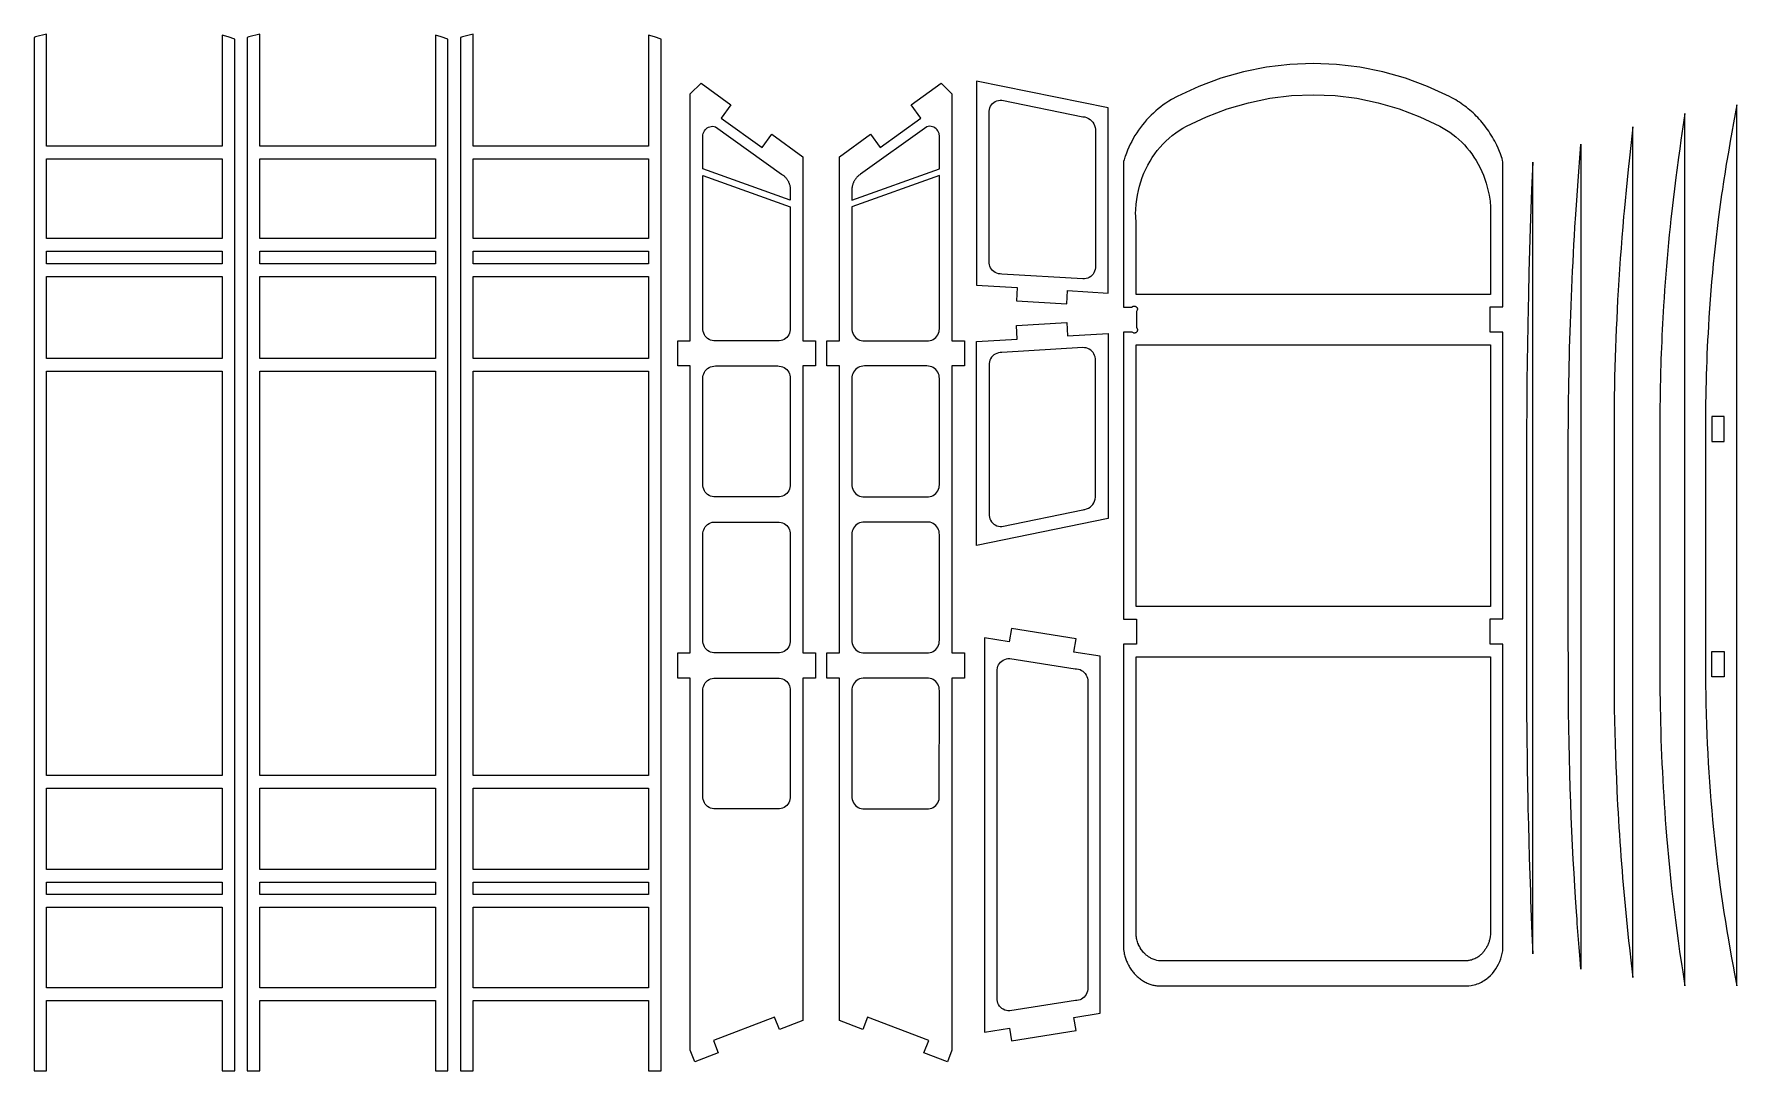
# Model space of a CAD drawing. Extents: x -538 to 492, y -361 to 472.
# Drawn here: x -537.5 to -131.7, y 224.9 to 472 of the extents above; entities that cross this region are included whole.
import ezdxf

# ---------------------------------------------------------------- set-up
doc = ezdxf.new("R2010")
doc.units = 0
doc.layers.get('0').update_dxf_attribs({"linetype": 'CONTINUOUS'})
doc.layers.add('SECTIONCUTEDGES', color=18, linetype='CONTINUOUS')

msp = doc.modelspace()

# ---------------------------------------------------------------- linework, layer by layer
for points in [[(-291.4, 407.65), (-291.21, 410.84), (-281.57, 410.26), (-281.57, 454.35), (-312.89, 460.77), (-312.89, 412.15), (-303.18, 411.57), (-303.37, 408.37)], [(-534.46, 423.23), (-534.46, 442.23), (-492.64, 442.23), (-492.64, 423.23)], [(-483.65, 423.23), (-483.65, 442.23), (-441.83, 442.23), (-441.83, 423.23)], [(-534.46, 417.23), (-534.46, 420.23), (-492.64, 420.23), (-492.64, 417.23)], [(-483.65, 417.23), (-483.65, 420.23), (-441.83, 420.23), (-441.83, 417.23)], [(-432.84, 417.23), (-432.84, 420.23), (-391.02, 420.23), (-391.02, 417.23)], [(-134.73, 380.87), (-137.73, 380.87), (-137.73, 374.86), (-134.73, 374.86)], [(-134.73, 318.83), (-137.73, 318.83), (-137.73, 324.84), (-134.73, 324.84)], [(-534.46, 266.91), (-534.46, 269.91), (-492.64, 269.91), (-492.64, 266.91)], [(-483.65, 266.91), (-483.65, 269.91), (-441.83, 269.91), (-441.83, 266.91)], [(-432.84, 266.91), (-432.84, 269.91), (-391.02, 269.91), (-391.02, 266.91)]]:
    msp.add_lwpolyline(points, close=True)
at = {"layer": 'SECTIONCUTEDGES'}
for points in [[(-537.46, 224.89), (-534.46, 224.89), (-534.46, 241.67), (-492.64, 241.67), (-492.64, 224.89), (-489.64, 224.89), (-489.64, 470.75), (-491.24, 471.3), (-492.64, 471.67), (-492.64, 445.23), (-534.46, 445.23), (-534.46, 471.97), (-537.08, 471.28), (-537.46, 471.14)], [(-486.65, 224.89), (-483.65, 224.89), (-483.65, 241.67), (-441.83, 241.67), (-441.83, 224.89), (-438.83, 224.89), (-438.83, 470.75), (-440.42, 471.3), (-441.83, 471.67), (-441.83, 445.23), (-483.65, 445.23), (-483.65, 471.97), (-486.25, 471.28), (-486.65, 471.14)], [(-435.83, 224.89), (-432.84, 224.89), (-432.84, 241.67), (-391.02, 241.67), (-391.02, 224.89), (-388.02, 224.89), (-388.02, 470.75), (-389.61, 471.3), (-391.02, 471.67), (-391.02, 445.23), (-432.84, 445.23), (-432.84, 471.97), (-435.4, 471.29), (-435.83, 471.14)], [(-275.83, 248.73), (-275.67, 248.52), (-275.5, 248.32), (-275.32, 248.12), (-275.15, 247.92), (-274.96, 247.73), (-274.78, 247.56), (-274.59, 247.38), (-274.4, 247.21), (-274.2, 247.05), (-274, 246.89), (-273.79, 246.74), (-273.58, 246.59), (-273.37, 246.45), (-273.15, 246.31), (-272.93, 246.18), (-272.7, 246.06), (-272.47, 245.95), (-272.26, 245.84), (-272.03, 245.75), (-271.81, 245.66), (-271.58, 245.57), (-271.36, 245.5), (-271.13, 245.43), (-270.89, 245.36), (-270.66, 245.31), (-270.42, 245.26), (-270.18, 245.22), (-269.95, 245.18), (-269.71, 245.15), (-269.51, 245.14), (-195.89, 245.13), (-195.81, 245.14), (-195.58, 245.16), (-195.06, 245.23), (-194.69, 245.3), (-194.32, 245.39), (-193.96, 245.5), (-193.6, 245.62), (-193.25, 245.75), (-192.9, 245.91), (-192.56, 246.08), (-192.23, 246.26), (-191.91, 246.46), (-191.59, 246.67), (-191.23, 246.95), (-191.06, 247.08), (-190.45, 247.64), (-189.99, 248.13), (-189.57, 248.64), (-189.18, 249.19), (-188.83, 249.75), (-188.51, 250.34), (-188.23, 250.94), (-187.99, 251.57), (-187.8, 252.2), (-187.64, 252.85), (-187.53, 253.51), (-187.46, 254.17), (-187.46, 326.62), (-190.55, 326.62), (-190.55, 332.61), (-187.46, 332.61), (-187.46, 400.97), (-190.55, 400.97), (-190.55, 406.97), (-187.46, 406.97), (-187.46, 441.46), (-187.55, 441.93), (-187.63, 442.21), (-187.68, 442.35), (-187.81, 442.72), (-188.06, 443.39), (-188.31, 444.01), (-188.62, 444.74), (-188.95, 445.47), (-189.19, 445.96), (-189.44, 446.46), (-189.7, 446.94), (-189.98, 447.42), (-190.26, 447.9), (-190.56, 448.37), (-190.85, 448.8), (-191.14, 449.23), (-191.45, 449.66), (-191.76, 450.07), (-192.09, 450.48), (-192.42, 450.89), (-192.76, 451.28), (-193.1, 451.67), (-193.46, 452.06), (-193.82, 452.43), (-194.2, 452.8), (-194.58, 453.16), (-194.96, 453.51), (-195.35, 453.85), (-195.75, 454.18), (-196.16, 454.51), (-196.57, 454.82), (-196.99, 455.13), (-197.42, 455.43), (-197.85, 455.72), (-198.29, 456), (-198.73, 456.27), (-199.18, 456.54), (-199.64, 456.79), (-200.21, 457.09), (-205.42, 459.49), (-210.69, 461.43), (-216.08, 462.95), (-221.56, 464.05), (-227.1, 464.71), (-232.67, 464.93), (-238.24, 464.71), (-243.78, 464.05), (-249.26, 462.95), (-254.65, 461.43), (-259.92, 459.49), (-265.06, 457.12), (-266.46, 456.36), (-267.11, 455.96), (-267.76, 455.54), (-268.39, 455.1), (-269, 454.64), (-269.6, 454.16), (-270.19, 453.66), (-270.76, 453.15), (-271.32, 452.62), (-271.86, 452.07), (-272.38, 451.5), (-272.88, 450.92), (-273.37, 450.32), (-273.84, 449.7), (-274.3, 449.06), (-274.73, 448.42), (-275.15, 447.76), (-275.54, 447.09), (-275.92, 446.4), (-276.27, 445.71), (-276.6, 445), (-276.91, 444.29), (-277.2, 443.56), (-277.47, 442.83), (-277.53, 442.63), (-277.73, 442.02), (-277.85, 441.59), (-277.87, 441.52), (-277.87, 441.47), (-277.87, 406.92), (-275.84, 406.92), (-275.82, 406.94), (-275.8, 406.96), (-275.73, 407.02), (-275.69, 407.04), (-275.62, 407.08), (-275.55, 407.11), (-275.47, 407.13), (-275.39, 407.14), (-275.31, 407.14), (-275.22, 407.14), (-275.14, 407.12), (-275.06, 407.1), (-274.99, 407.07), (-274.92, 407.03), (-274.84, 406.97), (-274.79, 406.92), (-274.72, 406.85), (-274.69, 406.81), (-274.66, 406.76), (-274.64, 406.71), (-274.61, 406.66), (-274.6, 406.61), (-274.58, 406.55), (-274.57, 406.5), (-274.57, 406.44), (-274.56, 406.39), (-274.57, 406.31), (-274.59, 406.24), (-274.61, 406.19), (-274.78, 405.89), (-274.79, 405.86), (-274.79, 401.99), (-274.77, 401.97), (-274.74, 401.94), (-274.69, 401.88), (-274.67, 401.84), (-274.64, 401.78), (-274.61, 401.7), (-274.58, 401.62), (-274.57, 401.55), (-274.57, 401.47), (-274.57, 401.4), (-274.58, 401.33), (-274.59, 401.25), (-274.62, 401.19), (-274.65, 401.12), (-274.68, 401.05), (-274.73, 400.99), (-274.79, 400.93), (-274.83, 400.89), (-274.88, 400.84), (-274.95, 400.8), (-275.02, 400.77), (-275.09, 400.74), (-275.17, 400.72), (-275.25, 400.71), (-275.32, 400.71), (-275.39, 400.71), (-275.49, 400.74), (-275.51, 400.75), (-275.8, 400.91), (-275.85, 400.93), (-277.87, 400.93), (-277.87, 332.57), (-274.79, 332.57), (-274.79, 326.57), (-277.87, 326.57), (-277.87, 254.17), (-277.87, 254.08), (-277.85, 253.85), (-277.79, 253.41), (-277.73, 253.05), (-277.68, 252.79), (-277.62, 252.53), (-277.56, 252.27), (-277.49, 252.02), (-277.41, 251.76), (-277.32, 251.51), (-277.23, 251.26), (-277.13, 251.01), (-277.03, 250.77), (-276.92, 250.53), (-276.8, 250.29), (-276.68, 250.06), (-276.55, 249.83), (-276.42, 249.6), (-276.28, 249.38), (-276.14, 249.16), (-275.98, 248.94)], [(-380.02, 227.02), (-381.1, 229.81), (-381.1, 318.51), (-384.1, 318.51), (-384.1, 324.51), (-381.1, 324.51), (-381.1, 392.87), (-384.1, 392.87), (-384.1, 398.86), (-381.1, 398.86), (-381.1, 398.86), (-381.1, 457.71), (-378.52, 460.29), (-371.4, 455.13), (-373.71, 451.94), (-364, 444.9), (-361.7, 448.08), (-354.27, 442.7), (-354.27, 398.86), (-351.28, 398.86), (-351.28, 392.87), (-354.27, 392.87), (-354.27, 324.5), (-351.28, 324.51), (-351.28, 318.51), (-354.27, 318.51), (-354.27, 236.93), (-359.86, 234.78), (-361, 237.72), (-375.56, 232.11), (-374.43, 229.17)], [(-345.58, 236.93), (-345.58, 318.51), (-348.57, 318.51), (-348.57, 324.51), (-345.58, 324.5), (-345.58, 392.87), (-348.57, 392.87), (-348.57, 398.86), (-345.58, 398.86), (-345.58, 442.7), (-338.15, 448.08), (-335.85, 444.9), (-326.14, 451.94), (-328.45, 455.13), (-321.33, 460.29), (-318.75, 457.71), (-318.75, 398.86), (-318.75, 398.86), (-315.75, 398.86), (-315.75, 392.87), (-318.75, 392.87), (-318.75, 324.51), (-315.75, 324.51), (-315.75, 318.51), (-318.75, 318.51), (-318.75, 229.81), (-319.83, 227.02), (-325.42, 229.17), (-324.29, 232.11), (-338.85, 237.72), (-339.98, 234.78)], [(-309.53, 416.26), (-309.7, 416.62), (-309.82, 417), (-309.88, 417.4), (-309.89, 453.3), (-309.88, 453.63), (-309.82, 454.03), (-309.7, 454.41), (-309.53, 454.77), (-309.32, 455.1), (-309.06, 455.4), (-308.76, 455.66), (-308.43, 455.88), (-308.07, 456.05), (-307.69, 456.16), (-307.29, 456.23), (-306.9, 456.24), (-287.56, 452.27), (-287.46, 452.26), (-287.22, 452.22), (-287.13, 452.21), (-286.66, 452.07), (-286.24, 451.87), (-285.85, 451.62), (-285.5, 451.32), (-285.2, 450.97), (-284.95, 450.59), (-284.75, 450.17), (-284.61, 449.73), (-284.53, 449.28), (-284.52, 448.82), (-284.52, 448.74), (-284.56, 448.43), (-284.57, 416.45), (-284.57, 416.27), (-284.64, 415.83), (-284.76, 415.45), (-284.93, 415.1), (-285.14, 414.76), (-285.4, 414.46), (-285.7, 414.2), (-286.03, 413.99), (-286.39, 413.82), (-286.77, 413.7), (-287.16, 413.64), (-287.56, 413.63), (-306.9, 414.79), (-307.25, 414.8), (-307.69, 414.87), (-308.07, 414.98), (-308.42, 415.15), (-308.76, 415.37), (-309.06, 415.63), (-309.32, 415.93)], [(-274.88, 409.92), (-274.88, 426.69), (-274.88, 426.91), (-274.89, 427.34), (-274.95, 428.2), (-274.97, 428.63), (-274.98, 429.17), (-274.95, 430.2), (-274.86, 431.45), (-274.73, 432.53), (-274.56, 433.6), (-274.34, 434.66), (-274.07, 435.72), (-273.76, 436.76), (-273.41, 437.78), (-273.01, 438.79), (-272.56, 439.79), (-272.08, 440.76), (-271.55, 441.71), (-271.02, 442.57), (-270.44, 443.41), (-269.83, 444.22), (-269.18, 445), (-268.5, 445.75), (-267.78, 446.46), (-267.03, 447.15), (-266.25, 447.79), (-265.44, 448.4), (-264.6, 448.98), (-263.74, 449.51), (-262.85, 450), (-258.07, 452.27), (-253.15, 454.15), (-248.12, 455.62), (-243.02, 456.67), (-237.86, 457.31), (-232.67, 457.52), (-227.48, 457.31), (-222.32, 456.67), (-217.21, 455.62), (-212.19, 454.15), (-207.27, 452.27), (-202.49, 450), (-201.68, 449.55), (-200.89, 449.08), (-200.13, 448.57), (-199.38, 448.02), (-198.66, 447.45), (-197.97, 446.85), (-197.3, 446.21), (-196.66, 445.55), (-196.05, 444.86), (-195.46, 444.15), (-194.91, 443.41), (-194.39, 442.65), (-193.87, 441.82), (-193.38, 440.97), (-192.93, 440.1), (-192.51, 439.22), (-192.13, 438.31), (-191.78, 437.4), (-191.48, 436.46), (-191.2, 435.52), (-190.97, 434.57), (-190.77, 433.61), (-190.62, 432.64), (-190.55, 432.12), (-190.5, 431.67), (-190.46, 431.23), (-190.43, 430.88), (-190.41, 430.38), (-190.41, 429.56), (-190.45, 427.32), (-190.46, 409.92)], [(-131.72, 245.13), (-131.72, 455.12), (-132.12, 452.96), (-132.53, 450.79), (-132.92, 448.63), (-133.3, 446.47), (-133.68, 444.3), (-134.05, 442.14), (-134.25, 440.94), (-134.44, 439.75), (-134.63, 438.55), (-134.82, 437.35), (-135, 436.16), (-135.18, 434.96), (-135.36, 433.76), (-135.53, 432.56), (-135.7, 431.36), (-135.86, 430.16), (-136.02, 428.96), (-136.18, 427.76), (-136.44, 425.65), (-136.69, 423.54), (-136.93, 421.42), (-137.15, 419.31), (-137.37, 417.19), (-137.57, 415.07), (-137.76, 412.95), (-137.94, 410.83), (-138.1, 408.71), (-138.25, 406.59), (-138.4, 404.46), (-138.52, 402.34), (-138.61, 400.68), (-138.7, 399.03), (-138.78, 397.37), (-138.85, 395.72), (-138.92, 394.06), (-138.97, 392.41), (-139.03, 390.75), (-139.07, 389.09), (-139.11, 387.44), (-139.14, 385.78), (-139.17, 384.12), (-139.2, 380.86), (-139.2, 318.51), (-139.17, 315.93), (-139.16, 315.28), (-139.11, 312.42), (-139.04, 309.88), (-138.96, 307.34), (-138.88, 305.07), (-138.78, 302.8), (-138.67, 300.54), (-138.54, 298.27), (-138.4, 296.01), (-138.25, 293.74), (-138.09, 291.48), (-137.91, 289.22), (-137.72, 286.96), (-137.52, 284.7), (-137.3, 282.44), (-137.07, 280.18), (-136.84, 277.99), (-136.59, 275.79), (-136.32, 273.6), (-136.05, 271.41), (-135.76, 269.22), (-135.46, 267.03), (-135.15, 264.84), (-134.82, 262.66), (-134.48, 260.48), (-134.13, 258.3), (-133.76, 256.12), (-133.08, 252.23), (-132.63, 249.85), (-132.28, 248.05)], [(-144.11, 245.13), (-144.11, 453.01), (-144.58, 449.87), (-145.05, 446.72), (-145.35, 444.63), (-145.64, 442.53), (-146.04, 439.55), (-146.28, 437.78), (-146.61, 435.12), (-146.94, 432.46), (-147.24, 429.79), (-147.45, 427.92), (-147.65, 426.04), (-147.84, 424.16), (-148.03, 422.27), (-148.2, 420.39), (-148.37, 418.51), (-148.53, 416.62), (-148.68, 414.74), (-148.82, 412.85), (-148.96, 410.97), (-149.09, 409.08), (-149.21, 407.2), (-149.29, 405.78), (-149.37, 404.37), (-149.45, 402.95), (-149.52, 401.54), (-149.59, 400.12), (-149.65, 398.71), (-149.71, 397.29), (-149.76, 395.88), (-149.81, 394.46), (-149.86, 393.05), (-149.9, 391.63), (-149.96, 389.25), (-149.98, 388.29), (-150.04, 385.4), (-150.07, 382.79), (-150.09, 380.32), (-150.09, 379.5), (-150.09, 318.09), (-150.08, 316.13), (-150.03, 312.22), (-149.96, 308.74), (-149.86, 305.25), (-149.82, 303.86), (-149.75, 301.94), (-149.67, 300.02), (-149.59, 298.11), (-149.49, 296.19), (-149.39, 294.27), (-149.29, 292.36), (-149.17, 290.44), (-149.05, 288.53), (-148.92, 286.61), (-148.78, 284.7), (-148.64, 282.79), (-148.48, 280.87), (-148.27, 278.37), (-148.04, 275.86), (-147.8, 273.35), (-147.55, 270.85), (-147.28, 268.35), (-147, 265.85), (-146.7, 263.35), (-146.39, 260.85), (-146.07, 258.36), (-145.73, 255.86), (-145.37, 253.37), (-144.86, 249.92), (-144.64, 248.48)], [(-378.1, 439.86), (-378.1, 447.76), (-378.09, 447.93), (-378.02, 448.27), (-377.91, 448.58), (-377.75, 448.88), (-377.55, 449.15), (-377.32, 449.39), (-377.05, 449.6), (-376.75, 449.76), (-376.44, 449.88), (-376.11, 449.96), (-375.77, 449.99), (-375.44, 449.96), (-375.11, 449.89), (-359.33, 438.59), (-359.11, 438.43), (-358.97, 438.33), (-358.86, 438.24), (-358.75, 438.15), (-358.65, 438.05), (-358.55, 437.95), (-358.45, 437.85), (-358.35, 437.74), (-358.26, 437.63), (-358.17, 437.52), (-358.09, 437.41), (-358.01, 437.29), (-357.93, 437.17), (-357.86, 437.05), (-357.79, 436.92), (-357.72, 436.8), (-357.66, 436.67), (-357.6, 436.54), (-357.55, 436.41), (-357.5, 436.27), (-357.46, 436.14), (-357.42, 436), (-357.38, 435.86), (-357.35, 435.73), (-357.32, 435.59), (-357.29, 435.39), (-357.28, 435.29), (-357.27, 432.4)], [(-342.58, 432.4), (-321.75, 439.86), (-321.75, 447.76), (-321.76, 447.93), (-321.83, 448.27), (-321.94, 448.58), (-322.1, 448.88), (-322.3, 449.15), (-322.53, 449.39), (-322.8, 449.6), (-323.1, 449.76), (-323.41, 449.88), (-323.74, 449.96), (-324.08, 449.99), (-324.41, 449.96), (-324.74, 449.89), (-340.52, 438.59), (-340.74, 438.43), (-340.88, 438.33), (-340.99, 438.24), (-341.09, 438.15), (-341.2, 438.05), (-341.3, 437.95), (-341.4, 437.85), (-341.49, 437.74), (-341.59, 437.63), (-341.67, 437.52), (-341.76, 437.41), (-341.84, 437.29), (-341.92, 437.17), (-341.99, 437.05), (-342.06, 436.92), (-342.13, 436.8), (-342.19, 436.67), (-342.25, 436.54), (-342.3, 436.41), (-342.35, 436.27), (-342.39, 436.14), (-342.43, 436), (-342.47, 435.86), (-342.5, 435.73), (-342.53, 435.59), (-342.56, 435.39), (-342.57, 435.29)], [(-156.5, 247.18), (-156.5, 449.87), (-156.68, 448.39), (-157.01, 445.42), (-157.34, 442.46), (-157.64, 439.73), (-157.9, 437.24), (-158.14, 434.75), (-158.38, 432.25), (-158.61, 429.76), (-158.72, 428.51), (-158.94, 426.01), (-159.14, 423.5), (-159.34, 420.98), (-159.52, 418.46), (-159.7, 415.94), (-159.86, 413.42), (-160.01, 410.9), (-160.14, 408.61), (-160.26, 406.32), (-160.37, 404.03), (-160.48, 401.74), (-160.57, 399.45), (-160.65, 397.16), (-160.73, 394.86), (-160.79, 392.57), (-160.85, 390.28), (-160.89, 387.99), (-160.93, 385.69), (-160.96, 382.95), (-160.98, 380.26), (-160.99, 378.19), (-160.99, 318.32), (-160.97, 314.73), (-160.93, 311.15), (-160.88, 308.35), (-160.81, 305.62), (-160.74, 302.88), (-160.66, 300.15), (-160.56, 297.42), (-160.45, 294.69), (-160.31, 291.59), (-160.23, 289.86), (-160.14, 288.12), (-160.04, 286.39), (-159.94, 284.66), (-159.84, 282.93), (-159.73, 281.19), (-159.61, 279.46), (-159.49, 277.73), (-159.37, 276), (-159.24, 274.27), (-159.1, 272.54), (-158.97, 270.87), (-158.83, 269.2), (-158.68, 267.53), (-158.53, 265.86), (-158.38, 264.2), (-158.22, 262.53), (-158.05, 260.86), (-157.88, 259.2), (-157.7, 257.53), (-157.52, 255.87), (-157.34, 254.2), (-156.91, 250.53)], [(-169.76, 260.02), (-169.81, 261.08), (-169.93, 262.8), (-170.16, 266.24), (-170.34, 268.92), (-170.52, 272), (-170.71, 275.24), (-170.89, 278.64), (-171.05, 282.05), (-171.2, 285.46), (-171.33, 288.87), (-171.45, 292.28), (-171.55, 295.81), (-171.64, 299.46), (-171.72, 303.11), (-171.78, 306.76), (-171.83, 310.41), (-171.86, 314.07), (-171.86, 315.89), (-171.91, 333.73), (-171.92, 351.09), (-171.9, 374.13), (-171.89, 376.6), (-171.88, 379.08), (-171.86, 381.08), (-171.84, 383.08), (-171.82, 385.08), (-171.79, 387.08), (-171.76, 389.09), (-171.72, 391.09), (-171.68, 393.09), (-171.63, 395.09), (-171.58, 397.09), (-171.52, 399.1), (-171.46, 401.1), (-171.39, 403.1), (-171.32, 405.18), (-171.24, 407.26), (-171.15, 409.34), (-171.06, 411.42), (-170.97, 413.5), (-170.87, 415.58), (-170.77, 417.65), (-170.66, 419.73), (-170.55, 421.81), (-170.43, 423.89), (-170.31, 425.97), (-170.12, 428.96), (-169.82, 433.53), (-169.49, 438.09), (-169.07, 443.52), (-168.89, 445.77), (-168.89, 249.12), (-169.09, 251.49), (-169.32, 254.33), (-169.54, 257.17)], [(-432.84, 423.23), (-432.84, 442.23), (-391.02, 442.23), (-391.02, 423.23)], [(-377.74, 400.33), (-377.91, 400.69), (-378.03, 401.07), (-378.09, 401.46), (-378.1, 401.68), (-378.1, 438.27), (-357.27, 430.81), (-357.27, 401.85), (-357.28, 401.5), (-357.35, 401.07), (-357.46, 400.69), (-357.63, 400.33), (-357.85, 400), (-358.11, 399.7), (-358.41, 399.44), (-358.74, 399.22), (-359.1, 399.05), (-359.48, 398.93), (-359.89, 398.87), (-360.21, 398.86), (-375.11, 398.86), (-375.5, 398.87), (-375.89, 398.93), (-376.27, 399.05), (-376.63, 399.22), (-376.97, 399.44), (-377.26, 399.7), (-377.52, 400)], [(-342.22, 400.33), (-342, 400), (-341.74, 399.7), (-341.44, 399.44), (-341.11, 399.22), (-340.75, 399.05), (-340.37, 398.93), (-339.96, 398.87), (-339.64, 398.86), (-324.74, 398.86), (-324.35, 398.87), (-323.95, 398.93), (-323.58, 399.05), (-323.22, 399.22), (-322.88, 399.44), (-322.59, 399.7), (-322.32, 400), (-322.11, 400.33), (-321.94, 400.69), (-321.82, 401.07), (-321.76, 401.46), (-321.75, 401.68), (-321.75, 438.27), (-342.58, 430.81), (-342.58, 401.85), (-342.57, 401.5), (-342.5, 401.07), (-342.39, 400.69)], [(-180.72, 261.59), (-180.57, 257.58), (-180.37, 252.76), (-180.37, 441.46), (-180.63, 434.84), (-180.81, 430.27), (-180.96, 425.7), (-181.13, 420.45), (-181.27, 415.2), (-181.4, 409.94), (-181.48, 406.44), (-181.55, 402.94), (-181.64, 397.68), (-181.69, 394.18), (-181.75, 388.93), (-181.78, 385.42), (-181.8, 382.35), (-181.82, 378.4), (-181.87, 346.41), (-181.86, 317.06), (-181.85, 314.46), (-181.84, 311.87), (-181.82, 309.27), (-181.8, 306.68), (-181.76, 302.78), (-181.73, 300.86), (-181.68, 297), (-181.61, 293.14), (-181.54, 289.29), (-181.5, 287.36), (-181.41, 283.5), (-181.31, 279.65), (-181.2, 275.63), (-181.07, 271.62), (-180.94, 267.61), (-180.87, 265.6)], [(-534.46, 394.63), (-534.46, 414.23), (-492.64, 414.23), (-492.64, 394.63)], [(-483.65, 394.63), (-483.65, 414.23), (-441.83, 414.23), (-441.83, 394.63)], [(-432.84, 394.63), (-432.84, 414.23), (-391.02, 414.23), (-391.02, 394.63)], [(-312.89, 350.1), (-312.89, 398.72), (-303.18, 399.3), (-303.37, 402.49), (-291.4, 403.21), (-291.21, 400.02), (-281.57, 400.6), (-281.57, 356.52)], [(-274.88, 335.57), (-274.88, 397.93), (-190.46, 397.93), (-190.46, 335.57)], [(-309.53, 356.1), (-309.32, 355.77), (-309.06, 355.47), (-308.76, 355.21), (-308.43, 354.99), (-308.07, 354.82), (-307.69, 354.7), (-307.29, 354.64), (-306.9, 354.63), (-287.56, 358.59), (-287.46, 358.61), (-287.22, 358.64), (-287.13, 358.66), (-286.66, 358.8), (-286.24, 358.99), (-285.85, 359.24), (-285.5, 359.55), (-285.2, 359.89), (-284.95, 360.28), (-284.75, 360.69), (-284.61, 361.13), (-284.53, 361.59), (-284.52, 362.05), (-284.52, 362.13), (-284.56, 362.43), (-284.57, 394.41), (-284.57, 394.59), (-284.64, 395.03), (-284.76, 395.41), (-284.93, 395.77), (-285.14, 396.1), (-285.4, 396.4), (-285.7, 396.66), (-286.03, 396.88), (-286.39, 397.05), (-286.77, 397.17), (-287.16, 397.23), (-287.56, 397.24), (-306.9, 396.07), (-307.25, 396.07), (-307.69, 396), (-308.07, 395.88), (-308.42, 395.72), (-308.76, 395.5), (-309.06, 395.24), (-309.32, 394.94), (-309.53, 394.61), (-309.7, 394.25), (-309.82, 393.87), (-309.88, 393.47), (-309.89, 357.57), (-309.88, 357.24), (-309.82, 356.84), (-309.7, 356.46)], [(-534.46, 295.27), (-534.46, 391.63), (-492.64, 391.63), (-492.64, 295.27)], [(-483.65, 295.27), (-483.65, 391.63), (-441.83, 391.63), (-441.83, 295.27)], [(-432.84, 295.27), (-432.84, 391.63), (-391.02, 391.63), (-391.02, 295.27)], [(-377.74, 363.15), (-377.91, 363.51), (-378.03, 363.89), (-378.09, 364.3), (-378.1, 364.45), (-378.1, 389.93), (-378.09, 390.26), (-378.03, 390.66), (-377.91, 391.04), (-377.74, 391.4), (-377.53, 391.73), (-377.27, 392.03), (-376.97, 392.29), (-376.63, 392.51), (-376.27, 392.68), (-375.89, 392.79), (-375.5, 392.86), (-375.11, 392.87), (-360.27, 392.87), (-359.9, 392.86), (-359.48, 392.79), (-359.1, 392.67), (-358.74, 392.51), (-358.41, 392.29), (-358.11, 392.03), (-357.85, 391.73), (-357.63, 391.4), (-357.46, 391.04), (-357.35, 390.66), (-357.28, 390.25), (-357.27, 390.01), (-357.27, 364.62), (-357.28, 364.33), (-357.35, 363.89), (-357.46, 363.51), (-357.63, 363.15), (-357.85, 362.82), (-358.11, 362.52), (-358.41, 362.26), (-358.74, 362.04), (-359.1, 361.88), (-359.48, 361.76), (-359.87, 361.69), (-375.11, 361.68), (-375.49, 361.69), (-375.89, 361.76), (-376.27, 361.87), (-376.63, 362.04), (-376.96, 362.26), (-377.26, 362.52), (-377.52, 362.82)], [(-342.22, 363.15), (-342, 362.82), (-341.74, 362.52), (-341.44, 362.26), (-341.11, 362.04), (-340.75, 361.88), (-340.37, 361.76), (-339.98, 361.69), (-324.74, 361.68), (-324.36, 361.69), (-323.96, 361.76), (-323.58, 361.87), (-323.22, 362.04), (-322.88, 362.26), (-322.59, 362.52), (-322.33, 362.82), (-322.11, 363.15), (-321.94, 363.51), (-321.82, 363.89), (-321.76, 364.3), (-321.75, 364.45), (-321.75, 389.93), (-321.76, 390.26), (-321.82, 390.66), (-321.94, 391.04), (-322.11, 391.4), (-322.32, 391.73), (-322.58, 392.03), (-322.88, 392.29), (-323.22, 392.51), (-323.58, 392.68), (-323.95, 392.79), (-324.35, 392.86), (-324.74, 392.87), (-339.58, 392.87), (-339.95, 392.86), (-340.37, 392.79), (-340.75, 392.67), (-341.11, 392.51), (-341.44, 392.29), (-341.74, 392.03), (-342, 391.73), (-342.22, 391.4), (-342.39, 391.04), (-342.5, 390.66), (-342.57, 390.25), (-342.57, 390.01), (-342.58, 364.62), (-342.57, 364.33), (-342.5, 363.89), (-342.39, 363.51)], [(-377.74, 325.97), (-377.91, 326.33), (-378.03, 326.71), (-378.09, 327.13), (-378.1, 327.5), (-378.1, 352.7), (-378.09, 353.07), (-378.03, 353.48), (-377.91, 353.86), (-377.74, 354.22), (-377.53, 354.55), (-377.27, 354.85), (-376.97, 355.11), (-376.63, 355.33), (-376.27, 355.5), (-375.89, 355.62), (-375.49, 355.68), (-375.45, 355.68), (-360.27, 355.69), (-359.9, 355.68), (-359.48, 355.61), (-359.1, 355.5), (-358.74, 355.33), (-358.41, 355.11), (-358.11, 354.85), (-357.85, 354.55), (-357.63, 354.22), (-357.46, 353.86), (-357.35, 353.48), (-357.28, 353.09), (-357.27, 352.72), (-357.27, 327.5), (-357.28, 327.11), (-357.35, 326.71), (-357.46, 326.33), (-357.63, 325.97), (-357.85, 325.64), (-358.11, 325.34), (-358.41, 325.08), (-358.74, 324.87), (-359.1, 324.7), (-359.48, 324.58), (-359.87, 324.52), (-360.1, 324.51), (-375.16, 324.51), (-375.48, 324.51), (-375.89, 324.58), (-376.27, 324.7), (-376.63, 324.87), (-376.96, 325.08), (-377.26, 325.34), (-377.52, 325.64)], [(-342.22, 325.97), (-342, 325.64), (-341.74, 325.34), (-341.44, 325.08), (-341.11, 324.87), (-340.75, 324.7), (-340.37, 324.58), (-339.98, 324.52), (-339.75, 324.51), (-324.69, 324.51), (-324.37, 324.51), (-323.96, 324.58), (-323.58, 324.7), (-323.22, 324.87), (-322.88, 325.08), (-322.59, 325.34), (-322.33, 325.64), (-322.11, 325.97), (-321.94, 326.33), (-321.82, 326.71), (-321.76, 327.13), (-321.75, 327.5), (-321.75, 352.7), (-321.76, 353.07), (-321.82, 353.48), (-321.94, 353.86), (-322.11, 354.22), (-322.32, 354.55), (-322.58, 354.85), (-322.88, 355.11), (-323.22, 355.33), (-323.58, 355.5), (-323.95, 355.62), (-324.36, 355.68), (-324.39, 355.68), (-339.58, 355.69), (-339.95, 355.68), (-340.37, 355.61), (-340.75, 355.5), (-341.11, 355.33), (-341.44, 355.11), (-341.74, 354.85), (-342, 354.55), (-342.22, 354.22), (-342.39, 353.86), (-342.5, 353.48), (-342.57, 353.09), (-342.58, 352.72), (-342.58, 327.5), (-342.57, 327.11), (-342.5, 326.71), (-342.39, 326.33)], [(-311, 234.1), (-305.07, 235.08), (-304.59, 232.05), (-289.19, 234.5), (-289.68, 237.62), (-283.41, 238.65), (-283.41, 323.7), (-289.69, 324.7), (-289.19, 327.85), (-304.59, 330.3), (-305.09, 327.17), (-311, 328.12)], [(-307.42, 240.35), (-307.64, 240.68), (-307.81, 241.04), (-307.92, 241.42), (-307.99, 241.84), (-308, 320.15), (-307.99, 320.48), (-307.92, 320.93), (-307.81, 321.31), (-307.64, 321.67), (-307.42, 322), (-307.16, 322.3), (-306.86, 322.56), (-306.53, 322.78), (-306.17, 322.95), (-305.79, 323.07), (-305.4, 323.13), (-305, 323.14), (-289.4, 320.7), (-289.33, 320.69), (-289.08, 320.69), (-288.61, 320.62), (-288.23, 320.51), (-287.87, 320.34), (-287.54, 320.12), (-287.24, 319.86), (-286.98, 319.56), (-286.76, 319.23), (-286.59, 318.87), (-286.48, 318.49), (-286.41, 318.08), (-286.41, 317.76), (-286.41, 244.65), (-286.41, 244.3), (-286.48, 243.86), (-286.59, 243.48), (-286.76, 243.12), (-286.98, 242.79), (-287.24, 242.49), (-287.54, 242.23), (-287.87, 242.01), (-288.23, 241.84), (-288.61, 241.72), (-289, 241.66), (-289.03, 241.66), (-289.32, 241.66), (-305, 239.21), (-305.4, 239.22), (-305.79, 239.28), (-306.17, 239.4), (-306.53, 239.57), (-306.86, 239.79), (-307.16, 240.05)], [(-273.56, 253.72), (-273.64, 253.83), (-273.87, 254.19), (-274.01, 254.44), (-274.15, 254.69), (-274.27, 254.96), (-274.33, 255.09), (-274.43, 255.36), (-274.53, 255.63), (-274.61, 255.9), (-274.69, 256.18), (-274.75, 256.47), (-274.8, 256.75), (-274.84, 257.04), (-274.87, 257.35), (-274.88, 323.57), (-190.46, 323.57), (-190.46, 257.38), (-190.51, 256.93), (-190.54, 256.72), (-190.58, 256.51), (-190.62, 256.3), (-190.67, 256.1), (-190.73, 255.9), (-190.79, 255.69), (-190.85, 255.49), (-190.93, 255.3), (-191, 255.1), (-191.09, 254.91), (-191.18, 254.72), (-191.27, 254.53), (-191.37, 254.34), (-191.48, 254.16), (-191.59, 253.98), (-191.71, 253.8), (-191.83, 253.63), (-191.96, 253.46), (-192.09, 253.3), (-192.23, 253.13), (-192.37, 252.98), (-192.51, 252.82), (-192.66, 252.67), (-192.82, 252.53), (-193.03, 252.35), (-193.25, 252.18), (-193.47, 252.02), (-193.71, 251.87), (-193.95, 251.74), (-194.2, 251.61), (-194.45, 251.5), (-194.71, 251.41), (-194.98, 251.32), (-195.25, 251.25), (-195.52, 251.2), (-195.66, 251.18), (-195.83, 251.15), (-196.02, 251.13), (-269.24, 251.13), (-269.5, 251.15), (-269.95, 251.23), (-270.36, 251.33), (-270.59, 251.41), (-270.82, 251.49), (-271.04, 251.59), (-271.26, 251.69), (-271.48, 251.81), (-271.74, 251.97), (-271.89, 252.07), (-272.04, 252.18), (-272.19, 252.28), (-272.33, 252.4), (-272.47, 252.51), (-272.6, 252.63), (-272.74, 252.76), (-272.87, 252.89), (-272.99, 253.02), (-273.11, 253.15), (-273.27, 253.34)], [(-377.74, 288.8), (-377.91, 289.16), (-378.03, 289.54), (-378.09, 289.93), (-378.09, 289.98), (-378.1, 315.52), (-378.09, 315.88), (-378.03, 316.31), (-377.91, 316.69), (-377.74, 317.05), (-377.53, 317.38), (-377.26, 317.68), (-376.97, 317.94), (-376.63, 318.15), (-376.27, 318.32), (-375.89, 318.44), (-375.5, 318.5), (-375.16, 318.51), (-360.27, 318.51), (-359.93, 318.51), (-359.48, 318.44), (-359.1, 318.32), (-358.74, 318.15), (-358.41, 317.93), (-358.11, 317.67), (-357.85, 317.38), (-357.63, 317.04), (-357.46, 316.68), (-357.35, 316.31), (-357.28, 315.89), (-357.27, 315.55), (-357.27, 290.32), (-357.28, 289.93), (-357.35, 289.54), (-357.46, 289.16), (-357.63, 288.8), (-357.85, 288.47), (-358.11, 288.17), (-358.41, 287.91), (-358.74, 287.69), (-359.1, 287.52), (-359.48, 287.4), (-359.87, 287.34), (-360.21, 287.33), (-375.11, 287.33), (-375.48, 287.34), (-375.89, 287.4), (-376.27, 287.52), (-376.63, 287.69), (-376.96, 287.91), (-377.26, 288.17), (-377.52, 288.46)], [(-342, 288.47), (-341.74, 288.17), (-341.44, 287.91), (-341.11, 287.69), (-340.75, 287.52), (-340.37, 287.4), (-339.98, 287.34), (-339.64, 287.33), (-324.74, 287.33), (-324.37, 287.34), (-323.96, 287.4), (-323.58, 287.52), (-323.22, 287.69), (-322.89, 287.91), (-322.59, 288.17), (-322.33, 288.46), (-322.11, 288.8), (-321.94, 289.16), (-321.82, 289.54), (-321.76, 289.93), (-321.76, 289.98), (-321.75, 315.52), (-321.76, 315.88), (-321.82, 316.31), (-321.94, 316.69), (-322.11, 317.05), (-322.32, 317.38), (-322.58, 317.68), (-322.88, 317.94), (-323.22, 318.15), (-323.58, 318.32), (-323.96, 318.44), (-324.35, 318.5), (-324.69, 318.51), (-339.58, 318.51), (-339.92, 318.51), (-340.37, 318.44), (-340.75, 318.32), (-341.11, 318.15), (-341.44, 317.93), (-341.74, 317.67), (-342, 317.38), (-342.22, 317.04), (-342.39, 316.68), (-342.5, 316.31), (-342.57, 315.89), (-342.58, 315.55), (-342.58, 290.32), (-342.57, 289.93), (-342.5, 289.54), (-342.39, 289.16), (-342.22, 288.8)], [(-534.46, 272.91), (-534.46, 292.27), (-492.64, 292.27), (-492.64, 272.91)], [(-483.65, 272.91), (-483.65, 292.27), (-441.83, 292.27), (-441.83, 272.91)], [(-432.84, 272.91), (-432.84, 292.27), (-391.02, 292.27), (-391.02, 272.91)], [(-534.46, 244.67), (-534.46, 263.91), (-492.64, 263.91), (-492.64, 244.67)], [(-483.65, 244.67), (-483.65, 263.91), (-441.83, 263.91), (-441.83, 244.67)], [(-432.84, 244.67), (-432.84, 263.91), (-391.02, 263.91), (-391.02, 244.67)]]:
    msp.add_lwpolyline(points, close=True, dxfattribs=at)

doc.saveas('drawing.dxf')
